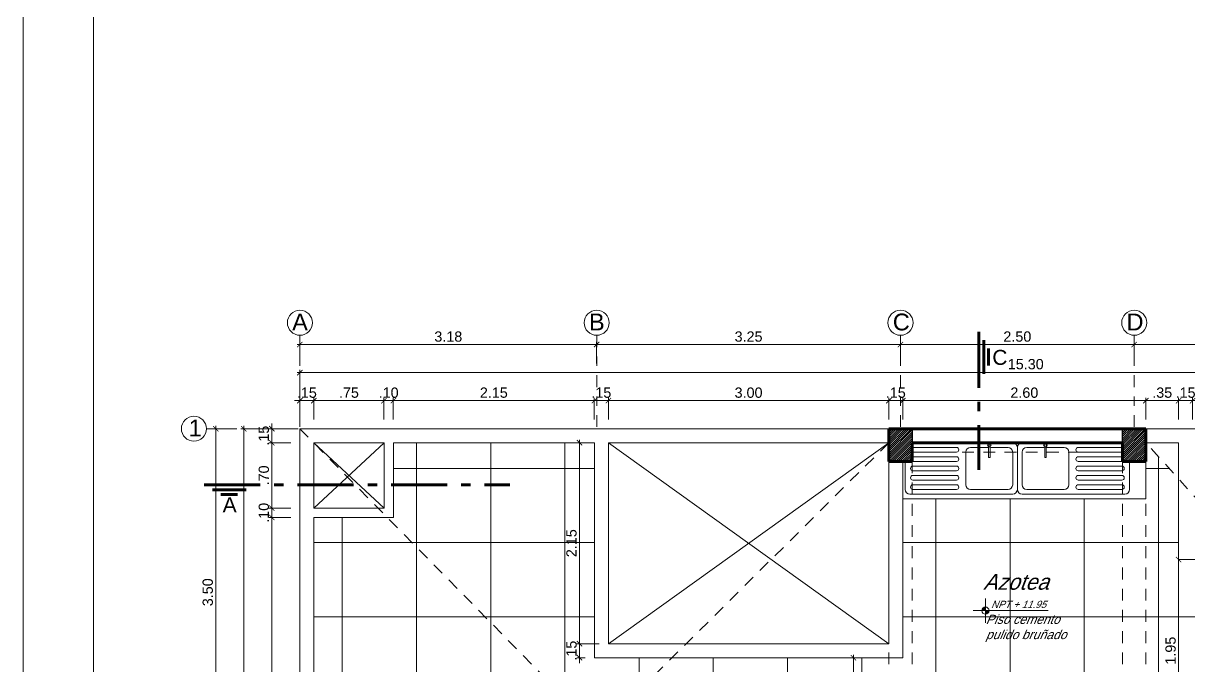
# Model space of a CAD drawing. Header units: millimetres. Extents: x 3779 to 7711, y 1445 to 3132.
# Drawn here: x 3898.59 to 3911.06, y 1469.8 to 1476.67 of the extents above; entities that cross this region are included whole.
import ezdxf

# ---------------------------------------------------------------- set-up
doc = ezdxf.new("R2010")
doc.units = ezdxf.units.MM
doc.header["$PDMODE"] = 3
for name, pattern in [('ACAD_ISO10W100', [18.5, 12, -3, 0.5, -3]), ('DASHDOTX2', [50.8, 25.4, -12.7, 0, -12.7]), ('HIDDEN', [9.525, 6.35, -3.175])]:
    doc.linetypes.add(name, pattern=pattern)
for name, color, linetype, lineweight in [('cotas', 7, 'Continuous', 5), ('EJES', 20, 'DASHDOTX2', 9), ('LINEA-DE-CORTE', 6, 'ACAD_ISO10W100', 60), ('pluma 0.0', 33, 'Continuous', 0), ('pluma 1', 1, 'Continuous', 9), ('pluma 2', 2, 'Continuous', 20), ('pluma 2.5', 30, 'Continuous', 25), ('pluma 8', 98, 'Continuous', 80), ('proyecciones', 32, 'HIDDEN', 9), ('SANITARIOS', 40, 'Continuous', 9), ('TEXTO', 7, 'Continuous', 9), ('TEXTURAS', 35, 'Continuous', 5)]:
    doc.layers.add(name, color=color, linetype=linetype, lineweight=lineweight)
doc.styles.add('nombreambiente', font='stylu.ttf', dxfattribs={"oblique": 20})
doc.styles.get("Standard").update_dxf_attribs({"font": 'arial.ttf'})
doc.styles.add('TIMES', font='arial.ttf', dxfattribs={"height": 0.11})
doc.dimstyles.new('julio', dxfattribs={"dimtxt": 0.11, "dimasz": 0.057, "dimexe": 0.03, "dimexo": 0.097, "dimgap": 0.0295, "dimtad": 1, "dimzin": 4, "dimdsep": 46, "dimtxsty": 'TIMES', "dimblk": 'ARCHTICK', "dimcen": 0, "dimdle": 0.03, "dimclrd": 256, "dimclre": 256, "dimclrt": 256, "dimadec": 0, "dimazin": 0, "dimtfac": 1, "dimtix": 1, "dimtmove": 2, "dimatfit": 2, "dimldrblk": 'ARCHTICK', "dimfxl": 1, "dimtolj": 1, "dimtzin": 0, "dimlwd": 5, "dimlwe": 5, "dimarcsym": 0})
pattern_1 = [(0, (-67.5384, 1.8852), (0, 0.79375), []), (90, (-67.5384, 1.8852), (-0.79375, 5e-17), [])]

# ---------------------------------------------------------------- blocks, each defined once
blk = doc.blocks.new('iiuyu')
at = {"layer": 'pluma 1', "ltscale": 0.3}
h = blk.add_hatch(color=256, dxfattribs=at)
h.paths.add_polyline_path([(1118.636, 393.028, 0.414214), (1118.598, 392.989), (1118.636, 392.989)])
h.paths.add_polyline_path([(1118.675, 392.989), (1118.636, 392.989), (1118.636, 392.951, 0.414214)])
for p, q in [((1118.636, 393.119), (1118.636, 392.859)), ((1118.506, 392.989), (1119.307, 392.989))]:
    blk.add_line(p, q, dxfattribs=at)
blk.add_circle((1118.636, 392.989), 0.0385, dxfattribs=at)
for start, end in [(0, 180), (180, 0)]:
    blk.add_arc((1118.636, 392.989), 0.0385, start, end, dxfattribs=at)
blk = doc.blocks.new('_ArchTick')
at = {"color": 0, "linetype": 'ByBlock', "lineweight": 40, "const_width": 0.15}
blk.add_lwpolyline([(-0.5, -0.5), (0.5, 0.5)], dxfattribs=at)
blk = doc.blocks.new('*D637')
at = {"layer": 'cotas', "lineweight": 5, "transparency": 16777216}
for p, q in [((3901.455, 1472.335), (3900.922, 1472.335)), ((3900.952, 1465.305), (3900.952, 1472.365)), ((3901.455, 1465.335), (3900.922, 1465.335))]:
    blk.add_line(p, q, dxfattribs=at)
at = {"layer": 'Defpoints', "color": 0, "transparency": 16777216}
for p in [(3900.952, 1472.335), (3901.552, 1472.335), (3901.552, 1465.335)]:
    blk.add_point(p, dxfattribs=at)
at = {"layer": 'cotas', "lineweight": 5, "transparency": 16777216, "xscale": 0.057, "yscale": 0.057, "zscale": 0.057}
for p, rotation in [((3900.952, 1472.335), 90), ((3900.952, 1465.335), 270)]:
    blk.add_blockref('_ArchTick', p, dxfattribs=dict(at, rotation=rotation))
at = {"layer": 'cotas', "transparency": 16777216, "insert": (3900.867, 1468.835), "char_height": 0.11, "attachment_point": 5, "rotation": 90, "style": 'TIMES'}
blk.add_mtext('\\A1;7.00', dxfattribs=at)
blk = doc.blocks.new('*D572')
at = {"layer": 'cotas', "lineweight": 5, "transparency": 16777216}
for p, q in [((3901.455, 1472.185), (3901.222, 1472.185)), ((3901.252, 1471.455), (3901.252, 1472.215)), ((3901.455, 1471.485), (3901.222, 1471.485))]:
    blk.add_line(p, q, dxfattribs=at)
at = {"layer": 'Defpoints', "color": 0, "transparency": 16777216}
for p in [(3901.252, 1472.185), (3901.552, 1472.185), (3901.552, 1471.485)]:
    blk.add_point(p, dxfattribs=at)
at = {"layer": 'cotas', "lineweight": 5, "transparency": 16777216, "xscale": 0.057, "yscale": 0.057, "zscale": 0.057}
for p, rotation in [((3901.252, 1472.185), 90), ((3901.252, 1471.485), 270)]:
    blk.add_blockref('_ArchTick', p, dxfattribs=dict(at, rotation=rotation))
at = {"layer": 'cotas', "transparency": 16777216, "insert": (3901.167, 1471.835), "char_height": 0.11, "attachment_point": 5, "rotation": 90, "style": 'TIMES'}
blk.add_mtext('\\A1;.70', dxfattribs=at)
blk = doc.blocks.new('*D573')
at = {"layer": 'cotas', "lineweight": 5, "transparency": 16777216}
for p, q in [((3901.455, 1472.335), (3901.222, 1472.335)), ((3901.252, 1472.335), (3901.252, 1472.392)), ((3901.252, 1472.185), (3901.252, 1472.335)), ((3901.455, 1472.185), (3901.222, 1472.185)), ((3901.252, 1472.185), (3901.252, 1472.128))]:
    blk.add_line(p, q, dxfattribs=at)
at = {"layer": 'Defpoints', "color": 0, "transparency": 16777216}
for p in [(3901.252, 1472.335), (3901.552, 1472.335), (3901.552, 1472.185)]:
    blk.add_point(p, dxfattribs=at)
at = {"layer": 'cotas', "lineweight": 5, "transparency": 16777216, "xscale": 0.057, "yscale": 0.057, "zscale": 0.057}
for p, rotation in [((3901.252, 1472.335), 270), ((3901.252, 1472.185), 90)]:
    blk.add_blockref('_ArchTick', p, dxfattribs=dict(at, rotation=rotation))
at = {"layer": 'cotas', "transparency": 16777216, "insert": (3901.167, 1472.26), "char_height": 0.11, "attachment_point": 5, "rotation": 90, "style": 'TIMES'}
blk.add_mtext('\\A1;.15', dxfattribs=at)
blk = doc.blocks.new('*D574')
at = {"layer": 'cotas', "lineweight": 5, "transparency": 16777216}
for p, q in [((3900.855, 1472.335), (3900.622, 1472.335)), ((3900.652, 1468.805), (3900.652, 1472.365)), ((3900.855, 1468.835), (3900.622, 1468.835))]:
    blk.add_line(p, q, dxfattribs=at)
at = {"layer": 'Defpoints', "color": 0, "transparency": 16777216}
for p in [(3900.652, 1472.335), (3900.952, 1472.335), (3900.952, 1468.835)]:
    blk.add_point(p, dxfattribs=at)
at = {"layer": 'cotas', "lineweight": 5, "transparency": 16777216, "xscale": 0.057, "yscale": 0.057, "zscale": 0.057}
for p, rotation in [((3900.652, 1472.335), 90), ((3900.652, 1468.835), 270)]:
    blk.add_blockref('_ArchTick', p, dxfattribs=dict(at, rotation=rotation))
at = {"layer": 'cotas', "transparency": 16777216, "insert": (3900.567, 1470.585), "char_height": 0.11, "attachment_point": 5, "rotation": 90, "style": 'TIMES'}
blk.add_mtext('\\A1;3.50', dxfattribs=at)
blk = doc.blocks.new('*D638')
at = {"layer": 'cotas', "lineweight": 5, "transparency": 16777216}
for p, q in [((3901.522, 1472.935), (3916.882, 1472.935)), ((3901.552, 1472.432), (3901.552, 1472.965)), ((3916.852, 1472.432), (3916.852, 1472.965))]:
    blk.add_line(p, q, dxfattribs=at)
at = {"layer": 'Defpoints', "color": 0, "transparency": 16777216}
for p in [(3916.852, 1472.935), (3901.552, 1472.335), (3916.852, 1472.335)]:
    blk.add_point(p, dxfattribs=at)
at = {"layer": 'cotas', "lineweight": 5, "transparency": 16777216, "xscale": 0.057, "yscale": 0.057, "zscale": 0.057, "rotation": 180}
blk.add_blockref('_ArchTick', (3901.552, 1472.935), dxfattribs=at)
at = {"layer": 'cotas', "lineweight": 5, "transparency": 16777216, "xscale": 0.057, "yscale": 0.057, "zscale": 0.057}
blk.add_blockref('_ArchTick', (3916.852, 1472.935), dxfattribs=at)
at = {"layer": 'cotas', "transparency": 16777216, "insert": (3909.317, 1473.025), "char_height": 0.11, "attachment_point": 5, "style": 'TIMES'}
blk.add_mtext('\\A1;15.30', dxfattribs=at)
blk = doc.blocks.new('*D575')
at = {"layer": 'cotas', "lineweight": 5, "transparency": 16777216}
for p, q in [((3901.552, 1472.432), (3901.552, 1472.665)), ((3901.702, 1472.432), (3901.702, 1472.665)), ((3901.552, 1472.635), (3901.495, 1472.635)), ((3901.552, 1472.635), (3901.702, 1472.635)), ((3901.702, 1472.635), (3901.759, 1472.635))]:
    blk.add_line(p, q, dxfattribs=at)
at = {"layer": 'Defpoints', "color": 0, "transparency": 16777216}
for p in [(3901.702, 1472.635), (3901.552, 1472.335), (3901.702, 1472.335)]:
    blk.add_point(p, dxfattribs=at)
at = {"layer": 'cotas', "lineweight": 5, "transparency": 16777216, "xscale": 0.057, "yscale": 0.057, "zscale": 0.057}
blk.add_blockref('_ArchTick', (3901.552, 1472.635), dxfattribs=at)
at = {"layer": 'cotas', "lineweight": 5, "transparency": 16777216, "xscale": 0.057, "yscale": 0.057, "zscale": 0.057, "rotation": 180}
blk.add_blockref('_ArchTick', (3901.702, 1472.635), dxfattribs=at)
at = {"layer": 'cotas', "transparency": 16777216, "insert": (3901.627, 1472.72), "char_height": 0.11, "attachment_point": 5, "style": 'TIMES'}
blk.add_mtext('\\A1;.15', dxfattribs=at)
blk = doc.blocks.new('*D576')
at = {"layer": 'cotas', "lineweight": 5, "transparency": 16777216}
for p, q in [((3901.522, 1473.235), (3904.757, 1473.235)), ((3901.552, 1473.032), (3901.552, 1473.265)), ((3904.727, 1473.032), (3904.727, 1473.265))]:
    blk.add_line(p, q, dxfattribs=at)
at = {"layer": 'Defpoints', "color": 0, "transparency": 16777216}
for p in [(3904.727, 1473.235), (3901.552, 1472.935), (3904.727, 1472.935)]:
    blk.add_point(p, dxfattribs=at)
at = {"layer": 'cotas', "lineweight": 5, "transparency": 16777216, "xscale": 0.057, "yscale": 0.057, "zscale": 0.057, "rotation": 180}
blk.add_blockref('_ArchTick', (3901.552, 1473.235), dxfattribs=at)
at = {"layer": 'cotas', "lineweight": 5, "transparency": 16777216, "xscale": 0.057, "yscale": 0.057, "zscale": 0.057}
blk.add_blockref('_ArchTick', (3904.727, 1473.235), dxfattribs=at)
at = {"layer": 'cotas', "transparency": 16777216, "insert": (3903.14, 1473.32), "char_height": 0.11, "attachment_point": 5, "style": 'TIMES'}
blk.add_mtext('\\A1;3.18', dxfattribs=at)
blk = doc.blocks.new('*D577')
at = {"layer": 'cotas', "lineweight": 5, "transparency": 16777216}
for p, q in [((3904.697, 1473.235), (3908.007, 1473.235)), ((3904.727, 1473.032), (3904.727, 1473.265)), ((3907.977, 1473.032), (3907.977, 1473.265))]:
    blk.add_line(p, q, dxfattribs=at)
at = {"layer": 'Defpoints', "color": 0, "transparency": 16777216}
for p in [(3907.977, 1473.235), (3904.727, 1472.935), (3907.977, 1472.935)]:
    blk.add_point(p, dxfattribs=at)
at = {"layer": 'cotas', "lineweight": 5, "transparency": 16777216, "xscale": 0.057, "yscale": 0.057, "zscale": 0.057, "rotation": 180}
blk.add_blockref('_ArchTick', (3904.727, 1473.235), dxfattribs=at)
at = {"layer": 'cotas', "lineweight": 5, "transparency": 16777216, "xscale": 0.057, "yscale": 0.057, "zscale": 0.057}
blk.add_blockref('_ArchTick', (3907.977, 1473.235), dxfattribs=at)
at = {"layer": 'cotas', "transparency": 16777216, "insert": (3906.352, 1473.32), "char_height": 0.11, "attachment_point": 5, "style": 'TIMES'}
blk.add_mtext('\\A1;3.25', dxfattribs=at)
blk = doc.blocks.new('*D578')
at = {"layer": 'cotas', "lineweight": 5, "transparency": 16777216}
for p, q in [((3907.947, 1473.235), (3910.507, 1473.235)), ((3907.977, 1473.032), (3907.977, 1473.265)), ((3910.477, 1473.032), (3910.477, 1473.265))]:
    blk.add_line(p, q, dxfattribs=at)
at = {"layer": 'Defpoints', "color": 0, "transparency": 16777216}
for p in [(3910.477, 1473.235), (3907.977, 1472.935), (3910.477, 1472.935)]:
    blk.add_point(p, dxfattribs=at)
at = {"layer": 'cotas', "lineweight": 5, "transparency": 16777216, "xscale": 0.057, "yscale": 0.057, "zscale": 0.057, "rotation": 180}
blk.add_blockref('_ArchTick', (3907.977, 1473.235), dxfattribs=at)
at = {"layer": 'cotas', "lineweight": 5, "transparency": 16777216, "xscale": 0.057, "yscale": 0.057, "zscale": 0.057}
blk.add_blockref('_ArchTick', (3910.477, 1473.235), dxfattribs=at)
at = {"layer": 'cotas', "transparency": 16777216, "insert": (3909.227, 1473.32), "char_height": 0.11, "attachment_point": 5, "style": 'TIMES'}
blk.add_mtext('\\A1;2.50', dxfattribs=at)
blk = doc.blocks.new('*D579')
at = {"layer": 'cotas', "lineweight": 5, "transparency": 16777216}
for p, q in [((3910.447, 1473.235), (3912.507, 1473.235)), ((3910.477, 1473.032), (3910.477, 1473.265)), ((3912.477, 1473.032), (3912.477, 1473.265))]:
    blk.add_line(p, q, dxfattribs=at)
at = {"layer": 'Defpoints', "color": 0, "transparency": 16777216}
for p in [(3912.477, 1473.235), (3910.477, 1472.935), (3912.477, 1472.935)]:
    blk.add_point(p, dxfattribs=at)
at = {"layer": 'cotas', "lineweight": 5, "transparency": 16777216, "xscale": 0.057, "yscale": 0.057, "zscale": 0.057, "rotation": 180}
blk.add_blockref('_ArchTick', (3910.477, 1473.235), dxfattribs=at)
at = {"layer": 'cotas', "lineweight": 5, "transparency": 16777216, "xscale": 0.057, "yscale": 0.057, "zscale": 0.057}
blk.add_blockref('_ArchTick', (3912.477, 1473.235), dxfattribs=at)
at = {"layer": 'cotas', "transparency": 16777216, "insert": (3911.358, 1473.325), "char_height": 0.11, "attachment_point": 5, "style": 'TIMES'}
blk.add_mtext('\\A1;2.00', dxfattribs=at)
blk = doc.blocks.new('*D582')
at = {"layer": 'cotas', "lineweight": 5, "transparency": 16777216}
for p, q in [((3901.702, 1472.432), (3901.702, 1472.665)), ((3902.452, 1472.432), (3902.452, 1472.665)), ((3901.672, 1472.635), (3902.482, 1472.635))]:
    blk.add_line(p, q, dxfattribs=at)
at = {"layer": 'Defpoints', "color": 0, "transparency": 16777216}
for p in [(3902.452, 1472.635), (3901.702, 1472.335), (3902.452, 1472.335)]:
    blk.add_point(p, dxfattribs=at)
at = {"layer": 'cotas', "lineweight": 5, "transparency": 16777216, "xscale": 0.057, "yscale": 0.057, "zscale": 0.057, "rotation": 180}
blk.add_blockref('_ArchTick', (3901.702, 1472.635), dxfattribs=at)
at = {"layer": 'cotas', "lineweight": 5, "transparency": 16777216, "xscale": 0.057, "yscale": 0.057, "zscale": 0.057}
blk.add_blockref('_ArchTick', (3902.452, 1472.635), dxfattribs=at)
at = {"layer": 'cotas', "transparency": 16777216, "insert": (3902.077, 1472.72), "char_height": 0.11, "attachment_point": 5, "style": 'TIMES'}
blk.add_mtext('\\A1;.75', dxfattribs=at)
blk = doc.blocks.new('*D583')
at = {"layer": 'cotas', "lineweight": 5, "transparency": 16777216}
for p, q in [((3902.452, 1472.432), (3902.452, 1472.665)), ((3902.552, 1472.432), (3902.552, 1472.665)), ((3902.452, 1472.635), (3902.395, 1472.635)), ((3902.452, 1472.635), (3902.552, 1472.635)), ((3902.552, 1472.635), (3902.609, 1472.635))]:
    blk.add_line(p, q, dxfattribs=at)
at = {"layer": 'Defpoints', "color": 0, "transparency": 16777216}
for p in [(3902.552, 1472.635), (3902.452, 1472.335), (3902.552, 1472.335)]:
    blk.add_point(p, dxfattribs=at)
at = {"layer": 'cotas', "lineweight": 5, "transparency": 16777216, "xscale": 0.057, "yscale": 0.057, "zscale": 0.057}
blk.add_blockref('_ArchTick', (3902.452, 1472.635), dxfattribs=at)
at = {"layer": 'cotas', "lineweight": 5, "transparency": 16777216, "xscale": 0.057, "yscale": 0.057, "zscale": 0.057, "rotation": 180}
blk.add_blockref('_ArchTick', (3902.552, 1472.635), dxfattribs=at)
at = {"layer": 'cotas', "transparency": 16777216, "insert": (3902.502, 1472.72), "char_height": 0.11, "attachment_point": 5, "style": 'TIMES'}
blk.add_mtext('\\A1;.10', dxfattribs=at)
blk = doc.blocks.new('*D584')
at = {"layer": 'cotas', "lineweight": 5, "transparency": 16777216}
for p, q in [((3902.552, 1472.432), (3902.552, 1472.665)), ((3904.702, 1472.432), (3904.702, 1472.665)), ((3902.522, 1472.635), (3904.732, 1472.635))]:
    blk.add_line(p, q, dxfattribs=at)
at = {"layer": 'Defpoints', "color": 0, "transparency": 16777216}
for p in [(3904.702, 1472.635), (3902.552, 1472.335), (3904.702, 1472.335)]:
    blk.add_point(p, dxfattribs=at)
at = {"layer": 'cotas', "lineweight": 5, "transparency": 16777216, "xscale": 0.057, "yscale": 0.057, "zscale": 0.057, "rotation": 180}
blk.add_blockref('_ArchTick', (3902.552, 1472.635), dxfattribs=at)
at = {"layer": 'cotas', "lineweight": 5, "transparency": 16777216, "xscale": 0.057, "yscale": 0.057, "zscale": 0.057}
blk.add_blockref('_ArchTick', (3904.702, 1472.635), dxfattribs=at)
at = {"layer": 'cotas', "transparency": 16777216, "insert": (3903.627, 1472.72), "char_height": 0.11, "attachment_point": 5, "style": 'TIMES'}
blk.add_mtext('\\A1;2.15', dxfattribs=at)
blk = doc.blocks.new('*D585')
at = {"layer": 'cotas', "lineweight": 5, "transparency": 16777216}
for p, q in [((3907.852, 1472.432), (3907.852, 1472.665)), ((3908.002, 1472.432), (3908.002, 1472.665)), ((3907.852, 1472.635), (3907.795, 1472.635)), ((3907.852, 1472.635), (3908.002, 1472.635)), ((3908.002, 1472.635), (3908.059, 1472.635))]:
    blk.add_line(p, q, dxfattribs=at)
at = {"layer": 'Defpoints', "color": 0, "transparency": 16777216}
for p in [(3908.002, 1472.635), (3907.852, 1472.335), (3908.002, 1472.335)]:
    blk.add_point(p, dxfattribs=at)
at = {"layer": 'cotas', "lineweight": 5, "transparency": 16777216, "xscale": 0.057, "yscale": 0.057, "zscale": 0.057}
blk.add_blockref('_ArchTick', (3907.852, 1472.635), dxfattribs=at)
at = {"layer": 'cotas', "lineweight": 5, "transparency": 16777216, "xscale": 0.057, "yscale": 0.057, "zscale": 0.057, "rotation": 180}
blk.add_blockref('_ArchTick', (3908.002, 1472.635), dxfattribs=at)
at = {"layer": 'cotas', "transparency": 16777216, "insert": (3907.927, 1472.72), "char_height": 0.11, "attachment_point": 5, "style": 'TIMES'}
blk.add_mtext('\\A1;.15', dxfattribs=at)
blk = doc.blocks.new('*D586')
at = {"layer": 'cotas', "lineweight": 5, "transparency": 16777216}
for p, q in [((3908.002, 1472.432), (3908.002, 1472.665)), ((3910.602, 1472.432), (3910.602, 1472.665)), ((3907.972, 1472.635), (3910.632, 1472.635))]:
    blk.add_line(p, q, dxfattribs=at)
at = {"layer": 'Defpoints', "color": 0, "transparency": 16777216}
for p in [(3910.602, 1472.635), (3908.002, 1472.335), (3910.602, 1472.335)]:
    blk.add_point(p, dxfattribs=at)
at = {"layer": 'cotas', "lineweight": 5, "transparency": 16777216, "xscale": 0.057, "yscale": 0.057, "zscale": 0.057, "rotation": 180}
blk.add_blockref('_ArchTick', (3908.002, 1472.635), dxfattribs=at)
at = {"layer": 'cotas', "lineweight": 5, "transparency": 16777216, "xscale": 0.057, "yscale": 0.057, "zscale": 0.057}
blk.add_blockref('_ArchTick', (3910.602, 1472.635), dxfattribs=at)
at = {"layer": 'cotas', "transparency": 16777216, "insert": (3909.302, 1472.72), "char_height": 0.11, "attachment_point": 5, "style": 'TIMES'}
blk.add_mtext('\\A1;2.60', dxfattribs=at)
blk = doc.blocks.new('*D604')
at = {"layer": 'cotas', "lineweight": 5, "transparency": 16777216}
for p, q in [((3901.252, 1466.055), (3901.252, 1471.415)), ((3901.455, 1471.385), (3901.222, 1471.385)), ((3901.455, 1466.085), (3901.222, 1466.085))]:
    blk.add_line(p, q, dxfattribs=at)
at = {"layer": 'Defpoints', "color": 0, "transparency": 16777216}
for p in [(3901.252, 1471.385), (3901.552, 1471.385), (3901.552, 1466.085)]:
    blk.add_point(p, dxfattribs=at)
at = {"layer": 'cotas', "lineweight": 5, "transparency": 16777216, "xscale": 0.057, "yscale": 0.057, "zscale": 0.057}
for p, rotation in [((3901.252, 1471.385), 90), ((3901.252, 1466.085), 270)]:
    blk.add_blockref('_ArchTick', p, dxfattribs=dict(at, rotation=rotation))
at = {"layer": 'cotas', "transparency": 16777216, "insert": (3901.167, 1468.735), "char_height": 0.11, "attachment_point": 5, "rotation": 90, "style": 'TIMES'}
blk.add_mtext('\\A1;5.30', dxfattribs=at)
blk = doc.blocks.new('*D611')
at = {"layer": 'cotas', "lineweight": 5, "transparency": 16777216}
for p, q in [((3904.852, 1472.432), (3904.852, 1472.665)), ((3907.852, 1472.432), (3907.852, 1472.665)), ((3904.822, 1472.635), (3907.882, 1472.635))]:
    blk.add_line(p, q, dxfattribs=at)
at = {"layer": 'Defpoints', "color": 0, "transparency": 16777216}
for p in [(3907.852, 1472.635), (3904.852, 1472.335), (3907.852, 1472.335)]:
    blk.add_point(p, dxfattribs=at)
at = {"layer": 'cotas', "lineweight": 5, "transparency": 16777216, "xscale": 0.057, "yscale": 0.057, "zscale": 0.057, "rotation": 180}
blk.add_blockref('_ArchTick', (3904.852, 1472.635), dxfattribs=at)
at = {"layer": 'cotas', "lineweight": 5, "transparency": 16777216, "xscale": 0.057, "yscale": 0.057, "zscale": 0.057}
blk.add_blockref('_ArchTick', (3907.852, 1472.635), dxfattribs=at)
at = {"layer": 'cotas', "transparency": 16777216, "insert": (3906.352, 1472.72), "char_height": 0.11, "attachment_point": 5, "style": 'TIMES'}
blk.add_mtext('\\A1;3.00', dxfattribs=at)
blk = doc.blocks.new('*D613')
at = {"layer": 'cotas', "lineweight": 5, "transparency": 16777216}
for p, q in [((3901.252, 1471.485), (3901.252, 1471.542)), ((3901.455, 1471.485), (3901.222, 1471.485)), ((3901.252, 1471.385), (3901.252, 1471.485)), ((3901.455, 1471.385), (3901.222, 1471.385)), ((3901.252, 1471.385), (3901.252, 1471.328))]:
    blk.add_line(p, q, dxfattribs=at)
at = {"layer": 'Defpoints', "color": 0, "transparency": 16777216}
for p in [(3901.252, 1471.485), (3901.552, 1471.485), (3901.552, 1471.385)]:
    blk.add_point(p, dxfattribs=at)
at = {"layer": 'cotas', "lineweight": 5, "transparency": 16777216, "xscale": 0.057, "yscale": 0.057, "zscale": 0.057}
for p, rotation in [((3901.252, 1471.485), 270), ((3901.252, 1471.385), 90)]:
    blk.add_blockref('_ArchTick', p, dxfattribs=dict(at, rotation=rotation))
at = {"layer": 'cotas', "transparency": 16777216, "insert": (3901.167, 1471.435), "char_height": 0.11, "attachment_point": 5, "rotation": 90, "style": 'TIMES'}
blk.add_mtext('\\A1;.10', dxfattribs=at)
blk = doc.blocks.new('*D622')
at = {"layer": 'cotas', "lineweight": 5, "transparency": 16777216}
for p, q in [((3910.602, 1472.432), (3910.602, 1472.665)), ((3910.952, 1472.432), (3910.952, 1472.665)), ((3910.572, 1472.635), (3910.982, 1472.635))]:
    blk.add_line(p, q, dxfattribs=at)
at = {"layer": 'Defpoints', "color": 0, "transparency": 16777216}
for p in [(3910.952, 1472.635), (3910.602, 1472.335), (3910.952, 1472.335)]:
    blk.add_point(p, dxfattribs=at)
at = {"layer": 'cotas', "lineweight": 5, "transparency": 16777216, "xscale": 0.057, "yscale": 0.057, "zscale": 0.057, "rotation": 180}
blk.add_blockref('_ArchTick', (3910.602, 1472.635), dxfattribs=at)
at = {"layer": 'cotas', "lineweight": 5, "transparency": 16777216, "xscale": 0.057, "yscale": 0.057, "zscale": 0.057}
blk.add_blockref('_ArchTick', (3910.952, 1472.635), dxfattribs=at)
at = {"layer": 'cotas', "transparency": 16777216, "insert": (3910.777, 1472.72), "char_height": 0.11, "attachment_point": 5, "style": 'TIMES'}
blk.add_mtext('\\A1;.35', dxfattribs=at)
blk = doc.blocks.new('*D623')
at = {"layer": 'cotas', "lineweight": 5, "transparency": 16777216}
for p, q in [((3910.952, 1472.432), (3910.952, 1472.665)), ((3911.102, 1472.432), (3911.102, 1472.665)), ((3910.952, 1472.635), (3910.895, 1472.635)), ((3910.952, 1472.635), (3911.102, 1472.635)), ((3911.102, 1472.635), (3911.159, 1472.635))]:
    blk.add_line(p, q, dxfattribs=at)
at = {"layer": 'Defpoints', "color": 0, "transparency": 16777216}
for p in [(3911.102, 1472.635), (3910.952, 1472.335), (3911.102, 1472.335)]:
    blk.add_point(p, dxfattribs=at)
at = {"layer": 'cotas', "lineweight": 5, "transparency": 16777216, "xscale": 0.057, "yscale": 0.057, "zscale": 0.057}
blk.add_blockref('_ArchTick', (3910.952, 1472.635), dxfattribs=at)
at = {"layer": 'cotas', "lineweight": 5, "transparency": 16777216, "xscale": 0.057, "yscale": 0.057, "zscale": 0.057, "rotation": 180}
blk.add_blockref('_ArchTick', (3911.102, 1472.635), dxfattribs=at)
at = {"layer": 'cotas', "transparency": 16777216, "insert": (3911.027, 1472.72), "char_height": 0.11, "attachment_point": 5, "style": 'TIMES'}
blk.add_mtext('\\A1;.15', dxfattribs=at)
blk = doc.blocks.new('*D625')
at = {"layer": 'cotas', "lineweight": 5, "transparency": 16777216}
for p, q in [((3904.702, 1472.432), (3904.702, 1472.665)), ((3904.852, 1472.432), (3904.852, 1472.665)), ((3904.702, 1472.635), (3904.645, 1472.635)), ((3904.702, 1472.635), (3904.852, 1472.635)), ((3904.852, 1472.635), (3904.909, 1472.635))]:
    blk.add_line(p, q, dxfattribs=at)
at = {"layer": 'Defpoints', "color": 0, "transparency": 16777216}
for p in [(3904.852, 1472.635), (3904.702, 1472.335), (3904.852, 1472.335)]:
    blk.add_point(p, dxfattribs=at)
at = {"layer": 'cotas', "lineweight": 5, "transparency": 16777216, "xscale": 0.057, "yscale": 0.057, "zscale": 0.057}
blk.add_blockref('_ArchTick', (3904.702, 1472.635), dxfattribs=at)
at = {"layer": 'cotas', "lineweight": 5, "transparency": 16777216, "xscale": 0.057, "yscale": 0.057, "zscale": 0.057, "rotation": 180}
blk.add_blockref('_ArchTick', (3904.852, 1472.635), dxfattribs=at)
at = {"layer": 'cotas', "transparency": 16777216, "insert": (3904.777, 1472.72), "char_height": 0.11, "attachment_point": 5, "style": 'TIMES'}
blk.add_mtext('\\A1;.15', dxfattribs=at)
blk = doc.blocks.new('*D626')
at = {"layer": 'cotas', "lineweight": 5, "transparency": 16777216}
for p, q in [((3904.605, 1472.185), (3904.514, 1472.185)), ((3904.544, 1472.215), (3904.544, 1470.005)), ((3904.755, 1470.035), (3904.514, 1470.035))]:
    blk.add_line(p, q, dxfattribs=at)
at = {"layer": 'Defpoints', "color": 0, "transparency": 16777216}
for p in [(3904.702, 1472.185), (3904.544, 1470.035), (3904.852, 1470.035)]:
    blk.add_point(p, dxfattribs=at)
at = {"layer": 'cotas', "lineweight": 5, "transparency": 16777216, "xscale": 0.057, "yscale": 0.057, "zscale": 0.057}
for p, rotation in [((3904.544, 1472.185), 90), ((3904.544, 1470.035), 270)]:
    blk.add_blockref('_ArchTick', p, dxfattribs=dict(at, rotation=rotation))
at = {"layer": 'cotas', "transparency": 16777216, "insert": (3904.458, 1471.11), "char_height": 0.11, "attachment_point": 5, "rotation": 90, "style": 'TIMES'}
blk.add_mtext('\\A1;2.15', dxfattribs=at)
blk = doc.blocks.new('*D627')
at = {"layer": 'cotas', "lineweight": 5, "transparency": 16777216}
for p, q in [((3904.755, 1470.035), (3904.514, 1470.035)), ((3904.544, 1470.035), (3904.544, 1470.092)), ((3904.544, 1470.035), (3904.544, 1469.885)), ((3904.605, 1469.885), (3904.514, 1469.885)), ((3904.544, 1469.885), (3904.544, 1469.828))]:
    blk.add_line(p, q, dxfattribs=at)
at = {"layer": 'Defpoints', "color": 0, "transparency": 16777216}
for p in [(3904.852, 1470.035), (3904.544, 1469.885), (3904.702, 1469.885)]:
    blk.add_point(p, dxfattribs=at)
at = {"layer": 'cotas', "lineweight": 5, "transparency": 16777216, "xscale": 0.057, "yscale": 0.057, "zscale": 0.057}
for p, rotation in [((3904.544, 1470.035), 270), ((3904.544, 1469.885), 90)]:
    blk.add_blockref('_ArchTick', p, dxfattribs=dict(at, rotation=rotation))
at = {"layer": 'cotas', "transparency": 16777216, "insert": (3904.458, 1469.96), "char_height": 0.11, "attachment_point": 5, "rotation": 90, "style": 'TIMES'}
blk.add_mtext('\\A1;.15', dxfattribs=at)
blk = doc.blocks.new('*D633')
at = {"layer": 'cotas', "lineweight": 5, "transparency": 16777216}
for p, q in [((3907.474, 1468.955), (3907.474, 1469.915)), ((3907.755, 1469.885), (3907.444, 1469.885)), ((3907.755, 1468.985), (3907.444, 1468.985))]:
    blk.add_line(p, q, dxfattribs=at)
at = {"layer": 'Defpoints', "color": 0, "transparency": 16777216}
for p in [(3907.474, 1469.885), (3907.852, 1469.885), (3907.852, 1468.985)]:
    blk.add_point(p, dxfattribs=at)
at = {"layer": 'cotas', "lineweight": 5, "transparency": 16777216, "xscale": 0.057, "yscale": 0.057, "zscale": 0.057}
for p, rotation in [((3907.474, 1469.885), 90), ((3907.474, 1468.985), 270)]:
    blk.add_blockref('_ArchTick', p, dxfattribs=dict(at, rotation=rotation))
at = {"layer": 'cotas', "transparency": 16777216, "insert": (3907.388, 1469.435), "char_height": 0.11, "attachment_point": 5, "rotation": 90, "style": 'TIMES'}
blk.add_mtext('\\A1;.90', dxfattribs=at)
blk = doc.blocks.new('*D634')
at = {"layer": 'cotas', "lineweight": 5, "transparency": 16777216}
for p, q in [((3910.952, 1468.955), (3910.952, 1470.965)), ((3911.049, 1470.935), (3910.982, 1470.935)), ((3910.699, 1468.985), (3910.982, 1468.985))]:
    blk.add_line(p, q, dxfattribs=at)
at = {"layer": 'Defpoints', "color": 0, "transparency": 16777216}
for p in [(3910.952, 1470.935), (3910.952, 1470.935), (3910.602, 1468.985)]:
    blk.add_point(p, dxfattribs=at)
at = {"layer": 'cotas', "lineweight": 5, "transparency": 16777216, "xscale": 0.057, "yscale": 0.057, "zscale": 0.057}
for p, rotation in [((3910.952, 1470.935), 90), ((3910.952, 1468.985), 270)]:
    blk.add_blockref('_ArchTick', p, dxfattribs=dict(at, rotation=rotation))
at = {"layer": 'cotas', "transparency": 16777216, "insert": (3910.867, 1469.96), "char_height": 0.11, "attachment_point": 5, "rotation": 90, "style": 'TIMES'}
blk.add_mtext('\\A1;1.95', dxfattribs=at)

msp = doc.modelspace()

# ---------------------------------------------------------------- hatches: boundary and pattern name
at = {"layer": 'TEXTURAS'}
h = msp.add_hatch(dxfattribs=at)
h.set_pattern_fill('LINE', color=256, scale=0.005, angle=45)
h.set_pattern_definition([(45, (53.988948, -73.21544), (-0.01122532015, 0.01122532015), [])])
h.paths.add_polyline_path([(3908.1024, 1472.1846), (3908.1024, 1472.3346), (3907.8524, 1472.3346), (3907.8524, 1471.9846), (3908.1024, 1471.9846)])
h = msp.add_hatch(dxfattribs=at)
h.set_pattern_fill('LINE', color=256, scale=0.005, angle=45)
h.set_pattern_definition([(45, (56.488948, -73.21544), (-0.01122532015, 0.01122532015), [])])
h.paths.add_polyline_path([(3910.6024, 1472.1846), (3910.6024, 1472.3346), (3910.3524, 1472.3346), (3910.3524, 1471.9846), (3910.6024, 1471.9846)])
h = msp.add_hatch(dxfattribs=at)
h.set_pattern_fill('NET', color=256, scale=0.25)
h.set_pattern_definition(pattern_1)
h.paths.add_polyline_path([(3901.7024, 1466.0846), (3901.7036, 1466.0846), (3904.7398, 1469.0966), (3902.4876, 1471.3846), (3901.7024, 1471.3846)])
h.paths.add_polyline_path([(3904.7024, 1472.1846), (3902.5524, 1472.1846), (3902.5524, 1471.3846), (3902.4876, 1471.3846), (3904.7398, 1469.0966), (3905.534, 1469.8846), (3904.7024, 1469.8846)])
h.paths.add_polyline_path([(3905.534, 1469.8846), (3904.7398, 1469.0966), (3907.7047, 1466.0846), (3907.8524, 1466.0846), (3907.8524, 1466.2846), (3907.8524, 1469.8846)])
h.paths.add_polyline_path([(3904.7398, 1469.0966), (3901.7036, 1466.0846), (3907.7047, 1466.0846)])
h.paths.add_polyline_path([(3907.8524, 1468.9846), (3908.1024, 1468.9846), (3908.1024, 1471.5846), (3908.0024, 1471.5846), (3908.0024, 1469.8846), (3907.8524, 1469.8846)])
h.paths.add_polyline_path([(3911.7354, 1470.9346), (3910.9524, 1470.9346), (3910.9524, 1471.7984), (3910.6024, 1472.1846), (3910.6024, 1471.9846), (3910.6024, 1471.5846), (3910.6024, 1468.9846), (3910.6024, 1468.6846), (3910.5024, 1468.6846), (3910.5024, 1466.4596), (3910.6375, 1466.4596), (3913.2059, 1469.3121)])
h.paths.add_polyline_path([(3913.2059, 1469.3121), (3910.6375, 1466.4596), (3911.3024, 1466.4596), (3911.5024, 1466.6596, -1), (3911.7702, 1466.6596, -1), (3911.5024, 1466.6596), (3911.3024, 1466.4596), (3915.7774, 1466.4596), (3915.7774, 1466.475)])
h.paths.add_polyline_path([(3915.7774, 1466.475), (3915.7774, 1471.734), (3915.3867, 1471.734), (3913.2059, 1469.3121)])
h.paths.add_polyline_path([(3912.5024, 1470.9346), (3911.7354, 1470.9346), (3913.2059, 1469.3121), (3915.7774, 1472.168), (3915.7774, 1472.1846), (3912.5024, 1472.1846)])
h.paths.add_polyline_path([(3915.7774, 1472.168), (3915.3867, 1471.734), (3915.7774, 1471.734)], flags=17)
h.paths.add_polyline_path([(3910.9639, 1467.3711), (3910.9639, 1467.7252), (3910.7372, 1467.7252), (3910.7372, 1467.3711)], flags=24)
h = msp.add_hatch(dxfattribs=at)
h.set_pattern_fill('NET', color=256, scale=0.25)
h.set_pattern_definition(pattern_1)
h.paths.add_polyline_path([(3910.3524, 1471.5846), (3908.1024, 1471.5846), (3908.1024, 1468.9846), (3909.4524, 1468.9846), (3909.4937, 1468.9846), (3909.5906, 1469.6696), (3909.5856, 1469.6833), (3909.5788, 1469.6842), (3909.5544, 1469.6829), (3909.5592, 1469.7168), (3909.5823, 1469.7087), (3909.5891, 1469.7077), (3909.5977, 1469.7195), (3909.605, 1469.7711), (3909.6349, 1469.7668, -0.3469511), (3910.3211, 1468.9846), (3910.3524, 1468.9846)])
h.paths.add_polyline_path([(3908.8475, 1470.3887, -1), (3908.9245, 1470.3887, -1)], flags=16)
h.paths.add_polyline_path([(3910.6024, 1471.5846), (3910.3524, 1471.5846), (3910.3524, 1468.9846), (3910.6024, 1468.9846)])
h.paths.add_polyline_path([(3909.6349, 1469.7668), (3909.6276, 1469.7153), (3909.6326, 1469.7016), (3909.6394, 1469.7006), (3909.6638, 1469.702), (3909.659, 1469.6681), (3909.6359, 1469.6762), (3909.6291, 1469.6771), (3909.6205, 1469.6654), (3909.5242, 1468.9846), (3909.5567, 1468.9846, -0.5779318), (3909.7647, 1468.9846), (3910.3211, 1468.9846, 0.3469511)])
h.paths.add_polyline_path([(3909.5567, 1468.9846), (3909.7647, 1468.9846, 0.5779318)], flags=17)

# ---------------------------------------------------------------- linework, layer by layer
at = {"layer": 'cotas'}
for points in [[(3898.5938, 1460.9283), (3940.5938, 1460.9283), (3940.5938, 1490.6283), (3898.5938, 1490.6283)], [(3899.3438, 1461.6783), (3939.8438, 1461.6783), (3939.8438, 1489.8783), (3899.3438, 1489.8783)]]:
    msp.add_lwpolyline(points, close=True, dxfattribs=at)
at = {"layer": 'EJES', "ltscale": 0.005}
for p, q in [((3901.5524, 1473.3346), (3901.5524, 1472.3346)), ((3904.7274, 1473.3346), (3904.7274, 1472.3346)), ((3907.9774, 1473.3346), (3907.9774, 1472.3346)), ((3910.4774, 1473.3346), (3910.4774, 1472.3346)), ((3900.5524, 1472.3346), (3901.5524, 1472.3346))]:
    msp.add_line(p, q, dxfattribs=at)
at = {"layer": 'LINEA-DE-CORTE', "ltscale": 0.05}
for p, q in [((3908.8158, 1473.371), (3908.8158, 1471.8949)), ((3908.8676, 1473.2813), (3908.8676, 1472.9224)), ((3908.9194, 1473.1916), (3908.9194, 1473.0121)), ((3900.5277, 1471.734), (3903.7994, 1471.734)), ((3900.6174, 1471.6822), (3900.9763, 1471.6822)), ((3900.7072, 1471.6304), (3900.8866, 1471.6304))]:
    msp.add_line(p, q, dxfattribs=at)
at = {"layer": 'pluma 0.0'}
for p, q in [((3902.4524, 1471.4846), (3901.7024, 1472.1846)), ((3901.7024, 1471.4846), (3902.4524, 1472.1846)), ((3904.8524, 1472.1846), (3907.8524, 1470.0346)), ((3904.8524, 1470.0346), (3907.8524, 1472.1846))]:
    msp.add_line(p, q, dxfattribs=at)
at = {"layer": 'pluma 1'}
for centre in [(3901.5524, 1473.4685), (3904.7274, 1473.4685), (3907.9774, 1473.4685), (3910.4774, 1473.4685), (3900.4185, 1472.3346)]:
    msp.add_circle(centre, 0.1339, dxfattribs=at)
at = {"layer": 'pluma 2'}
for p, q in [((3907.8524, 1472.3346), (3901.5524, 1472.3346)), ((3901.5524, 1472.3346), (3901.5524, 1465.9346)), ((3915.9274, 1472.3346), (3910.6024, 1472.3346)), ((3902.4524, 1472.1846), (3901.7024, 1472.1846)), ((3901.7024, 1472.1846), (3901.7024, 1471.4846)), ((3902.4524, 1471.4846), (3902.4524, 1472.1846)), ((3904.7024, 1472.1846), (3902.5524, 1472.1846)), ((3902.5524, 1471.3846), (3902.5524, 1472.1846)), ((3904.7024, 1469.8846), (3904.7024, 1472.1846)), ((3907.8524, 1472.1846), (3904.8524, 1472.1846)), ((3904.8524, 1470.0346), (3904.8524, 1472.1846)), ((3910.9524, 1472.1846), (3910.6024, 1472.1846)), ((3910.9524, 1470.9346), (3910.9524, 1472.1846)), ((3907.8524, 1471.9846), (3907.8524, 1470.0346)), ((3908.0024, 1469.8846), (3908.0024, 1471.9846)), ((3910.6024, 1471.9846), (3910.6024, 1471.5846)), ((3910.6024, 1471.5846), (3908.0024, 1471.5846)), ((3902.4524, 1471.4846), (3901.7024, 1471.4846)), ((3902.5524, 1471.3846), (3901.7024, 1471.3846)), ((3901.7024, 1471.3846), (3901.7024, 1466.0846)), ((3902.5524, 1471.3846), (3901.7024, 1471.3846)), ((3910.9524, 1470.9346), (3912.5024, 1470.9346)), ((3904.8524, 1470.0346), (3907.8524, 1470.0346)), ((3904.7024, 1469.8846), (3908.0024, 1469.8846))]:
    msp.add_line(p, q, dxfattribs=at)
at = {"layer": 'pluma 2.5'}
for points in [[(3908.1024, 1471.9846), (3907.8524, 1471.9846), (3907.8524, 1472.3346), (3908.1024, 1472.3346)], [(3910.6024, 1471.9846), (3910.3524, 1471.9846), (3910.3524, 1472.3346), (3910.6024, 1472.3346)]]:
    msp.add_lwpolyline(points, close=True, dxfattribs=at)
at = {"layer": 'pluma 8'}
for p, q in [((3910.6024, 1472.3346), (3907.8524, 1472.3346)), ((3910.6024, 1472.3346), (3907.8524, 1472.3346)), ((3907.8524, 1472.3346), (3907.8524, 1471.9846)), ((3910.6024, 1471.9846), (3910.6024, 1472.3346)), ((3910.3524, 1472.1846), (3908.1024, 1472.1846)), ((3908.1024, 1471.9846), (3908.1024, 1472.1846)), ((3910.3524, 1472.1846), (3910.3524, 1471.9846)), ((3907.8524, 1471.9846), (3908.1024, 1471.9846)), ((3910.3524, 1471.9846), (3910.6024, 1471.9846))]:
    msp.add_line(p, q, dxfattribs=at)
at = {"layer": 'proyecciones', "linetype": 'HIDDEN', "ltscale": 0.02}
for p, q in [((3907.8524, 1465.9346), (3901.5524, 1472.3346)), ((3907.8524, 1472.1846), (3901.5524, 1465.9346)), ((3915.9274, 1466.3096), (3910.6024, 1472.1846)), ((3910.3524, 1472.0855), (3908.1024, 1472.0846)), ((3907.8524, 1471.9846), (3907.8524, 1468.9846)), ((3907.8524, 1471.9846), (3907.8524, 1466.2846)), ((3908.1024, 1471.9846), (3908.1024, 1466.2846)), ((3910.3524, 1471.9846), (3910.3524, 1466.2846)), ((3910.6024, 1471.9846), (3910.6024, 1468.9846))]:
    msp.add_line(p, q, dxfattribs=at)
at = {"layer": 'SANITARIOS'}
for p, q in [((3909.1774, 1472.1846), (3908.1024, 1472.1846)), ((3909.2774, 1472.1846), (3910.3524, 1472.1846)), ((3908.5758, 1472.1346), (3908.1092, 1472.1346)), ((3908.5758, 1472.0846), (3908.1092, 1472.0846)), ((3908.5758, 1472.0346), (3908.1092, 1472.0346)), ((3908.6774, 1471.7346), (3908.6774, 1472.0846)), ((3908.9155, 1472.1346), (3908.7274, 1472.1346)), ((3908.9198, 1472.1345), (3908.9198, 1472.0257)), ((3908.935, 1472.1345), (3908.935, 1472.0257)), ((3909.1274, 1472.1346), (3908.9393, 1472.1346)), ((3909.1774, 1471.7346), (3909.1774, 1472.0846)), ((3909.2274, 1471.6846), (3909.2274, 1472.1346)), ((3909.2274, 1471.6846), (3909.2274, 1472.1346)), ((3909.2774, 1471.7346), (3909.2774, 1472.0846)), ((3909.3274, 1472.1346), (3909.5155, 1472.1346)), ((3909.5198, 1472.1345), (3909.5198, 1472.0257)), ((3909.535, 1472.1345), (3909.535, 1472.0257)), ((3909.5393, 1472.1346), (3909.7274, 1472.1346)), ((3909.7774, 1471.7346), (3909.7774, 1472.0846)), ((3909.879, 1472.1346), (3910.3457, 1472.1346)), ((3909.879, 1472.0846), (3910.3457, 1472.0846)), ((3909.879, 1472.0346), (3910.3457, 1472.0346)), ((3908.0274, 1471.6846), (3908.0274, 1471.9846)), ((3908.5758, 1471.9846), (3908.1092, 1471.9846)), ((3908.5758, 1471.9346), (3908.1092, 1471.9346)), ((3908.935, 1472.0257), (3908.9204, 1472.0257)), ((3909.5198, 1472.0257), (3909.5344, 1472.0257)), ((3909.879, 1471.9846), (3910.3457, 1471.9846)), ((3909.879, 1471.9346), (3910.3457, 1471.9346)), ((3910.4274, 1471.6846), (3910.4274, 1471.9846)), ((3908.5758, 1471.8846), (3908.1092, 1471.8846)), ((3908.5758, 1471.8346), (3908.1092, 1471.8346)), ((3908.5758, 1471.7846), (3908.1092, 1471.7846)), ((3909.879, 1471.8846), (3910.3457, 1471.8846)), ((3909.879, 1471.8346), (3910.3457, 1471.8346)), ((3909.879, 1471.7846), (3910.3457, 1471.7846)), ((3908.5758, 1471.7346), (3908.1092, 1471.7346)), ((3908.5758, 1471.6846), (3908.1092, 1471.6846)), ((3909.1274, 1471.6846), (3908.7274, 1471.6846)), ((3909.3274, 1471.6846), (3909.7274, 1471.6846)), ((3909.879, 1471.7346), (3910.3457, 1471.7346)), ((3909.879, 1471.6846), (3910.3457, 1471.6846)), ((3909.1774, 1471.6346), (3908.0774, 1471.6346)), ((3909.2774, 1471.6346), (3910.3774, 1471.6346))]:
    msp.add_line(p, q, dxfattribs=at)
for centre, radius, start, end in [((3908.9274, 1472.1589), 0.0201, 3.79156, 176.20844), ((3908.9274, 1472.1589), 0.0201, 183.79156, 356.20844), ((3908.9274, 1472.1589), 0.0101, 7.56832, 172.43168), ((3908.9274, 1472.1589), 0.0101, 187.56832, 352.43168), ((3909.1774, 1472.1346), 0.05, 0, 90), ((3909.2774, 1472.1346), 0.05, 90, 180), ((3909.5274, 1472.1589), 0.0201, 3.79156, 176.20844), ((3909.5274, 1472.1589), 0.0201, 183.79156, 356.20844), ((3909.5274, 1472.1589), 0.0101, 7.56832, 172.43168), ((3909.5274, 1472.1589), 0.0101, 187.56832, 352.43168), ((3908.1092, 1472.1096), 0.025, 90, 105.66681), ((3908.1092, 1472.1096), 0.025, 254.33319, 270), ((3908.1092, 1472.0096), 0.025, 90, 105.66681), ((3908.5758, 1472.1096), 0.025, 270, 90), ((3908.5758, 1472.0096), 0.025, 270, 90), ((3908.7274, 1472.0846), 0.05, 90, 180), ((3909.1274, 1472.0846), 0.05, 0, 90), ((3909.3274, 1472.0846), 0.05, 90, 180), ((3909.7274, 1472.0846), 0.05, 0, 90), ((3909.879, 1472.1096), 0.025, 90, 270), ((3909.879, 1472.0096), 0.025, 90, 270), ((3910.3457, 1472.1096), 0.025, 74.33319, 90), ((3910.3457, 1472.1096), 0.025, 270, 285.66681), ((3910.3457, 1472.0096), 0.025, 74.33319, 90), ((3908.1092, 1471.9096), 0.025, 90, 270), ((3908.1092, 1472.0096), 0.025, 254.33319, 270), ((3908.5758, 1471.9096), 0.025, 270, 90), ((3909.879, 1471.9096), 0.025, 90, 270), ((3910.3457, 1472.0096), 0.025, 270, 285.66681), ((3910.3457, 1471.9096), 0.025, 270, 90), ((3908.1092, 1471.8096), 0.025, 90, 270), ((3908.5758, 1471.8096), 0.025, 270, 90), ((3909.879, 1471.8096), 0.025, 90, 270), ((3910.3457, 1471.8096), 0.025, 270, 90), ((3908.0774, 1471.6846), 0.05, 180, 270), ((3908.1092, 1471.7096), 0.025, 90, 270), ((3908.5758, 1471.7096), 0.025, 270, 90), ((3908.7274, 1471.7346), 0.05, 180, 270), ((3909.1274, 1471.7346), 0.05, 270, 0), ((3909.1774, 1471.6846), 0.05, 270, 0), ((3909.2774, 1471.6846), 0.05, 180, 270), ((3909.3274, 1471.7346), 0.05, 180, 270), ((3909.7274, 1471.7346), 0.05, 270, 0), ((3909.879, 1471.7096), 0.025, 90, 270), ((3910.3457, 1471.7096), 0.025, 270, 90), ((3910.3774, 1471.6846), 0.05, 270, 0)]:
    msp.add_arc(centre, radius, start, end, dxfattribs=at)

# ---------------------------------------------------------------- block references
at = {"layer": 'pluma 1', "linetype": 'Continuous'}
msp.add_blockref('iiuyu', (2790.2498, 1077.3994), dxfattribs=at)

# ---------------------------------------------------------------- texts
at = {"char_height": 0.16, "width": 1.3216, "attachment_point": 1}
for s, insert in [('C', (3908.9596, 1473.1781)), ('{\\fArial|b0|i0|c0|p34;A}', (3900.7267, 1471.601))]:
    msp.add_mtext(s, dxfattribs=dict(at, insert=insert))
at = {"layer": 'TEXTO', "color": 5, "char_height": 0.18, "width": 2.597734, "attachment_point": 1}
for s, insert in [('{\\C7;A}', (3901.47, 1473.5666)), ('{\\C7;B}', (3904.645, 1473.5666)), ('{\\fArial|b0|i0|c0|p34;\\C7;C}', (3907.895, 1473.5666)), ('{\\C7;D}', (3910.395, 1473.5666)), ('{\\C7;1}', (3900.3631, 1472.4327))]:
    msp.add_mtext(s, dxfattribs=dict(at, insert=insert))
at = {"layer": 'TEXTO', "attachment_point": 1, "style": 'nombreambiente'}
for s, insert, char_height, width in [('{\\Q21;Azotea}', (3908.8602, 1470.7799), 0.168, 1.67738), ('{\\Q23;NPT + 11.95}', (3908.9444, 1470.494), 0.078, 0.949042), ('{\\Q23; Piso cemento\\P pulido bruñado \\P   }', (3908.8519, 1470.3438), 0.0975, 1.795972)]:
    msp.add_mtext(s, dxfattribs=dict(at, insert=insert, char_height=char_height, width=width))

# ---------------------------------------------------------------- dimensions: what is measured, and where the dimension line sits
at = {"layer": 'cotas'}
dim = msp.add_linear_dim(base=(3912.4774, 1473.2346), p1=(3910.4774, 1472.9346), p2=(3912.4774, 1472.9346), dimstyle='julio', dxfattribs=at)
dim.commit()
dim.dimension.update_dxf_attribs({"geometry": '*D579', "text_midpoint": (3911.3576, 1473.3253), "dimtype": 160})
for base, p1, p2, picture, middle in [((3904.7274037863, 1473.2345546046), (3901.5524037863, 1472.9345546046), (3904.7274037863, 1472.9345546046), '*D576', (3903.1399037863, 1473.3202551503)), ((3907.9774, 1473.2346), (3904.7274, 1472.9346), (3907.9774, 1472.9346), '*D577', (3906.3524, 1473.3203)), ((3910.4774, 1473.2346), (3907.9774, 1472.9346), (3910.4774, 1472.9346), '*D578', (3909.2274, 1473.3202)), ((3901.7024, 1472.6346), (3901.5524, 1472.3346), (3901.7024, 1472.3346), '*D575', (3901.6274, 1472.7202)), ((3902.4524, 1472.6346), (3901.7024, 1472.3346), (3902.4524, 1472.3346), '*D582', (3902.0774, 1472.72)), ((3902.5524, 1472.6346), (3902.4524, 1472.3346), (3902.5524, 1472.3346), '*D583', (3902.5024, 1472.7202)), ((3904.7024, 1472.6346), (3902.5524, 1472.3346), (3904.7024, 1472.3346), '*D584', (3903.6274, 1472.7202)), ((3904.8524, 1472.6346), (3904.7024, 1472.3346), (3904.8524, 1472.3346), '*D625', (3904.7774, 1472.7202)), ((3907.8524, 1472.6346), (3904.8524, 1472.3346), (3907.8524, 1472.3346), '*D611', (3906.3524, 1472.7203)), ((3908.0024, 1472.6346), (3907.8524, 1472.3346), (3908.0024, 1472.3346), '*D585', (3907.9274, 1472.7202)), ((3910.6024, 1472.6346), (3908.0024, 1472.3346), (3910.6024, 1472.3346), '*D586', (3909.3024, 1472.7202)), ((3910.9524, 1472.6346), (3910.6024, 1472.3346), (3910.9524, 1472.3346), '*D622', (3910.7774, 1472.7203)), ((3911.1024, 1472.6346), (3910.9524, 1472.3346), (3911.1024, 1472.3346), '*D623', (3911.0274, 1472.7202))]:
    dim = msp.add_linear_dim(base=base, p1=p1, p2=p2, dimstyle='julio', dxfattribs=at)
    dim.commit()
    dim.dimension.update_dxf_attribs({"geometry": picture, "text_midpoint": middle})
dim = msp.add_linear_dim(base=(3916.8524, 1472.9346), p1=(3901.5524, 1472.3346), p2=(3916.8524, 1472.3346), angle=360, dimstyle='julio', dxfattribs=at)
dim.commit()
dim.dimension.update_dxf_attribs({"geometry": '*D638', "text_midpoint": (3909.3169, 1473.0254), "dimtype": 161})
for base, p1, p2, picture, middle in [((3900.6524, 1472.3346), (3900.9524, 1468.8346), (3900.9524, 1472.3346), '*D574', (3900.5667, 1470.5846)), ((3901.2524, 1472.3346), (3901.5524, 1472.1846), (3901.5524, 1472.3346), '*D573', (3901.1667, 1472.2596)), ((3901.2524, 1472.1846), (3901.5524, 1471.4846), (3901.5524, 1472.1846), '*D572', (3901.1667, 1471.8346)), ((3904.5435, 1470.0346), (3904.7024, 1472.1846), (3904.8524, 1470.0346), '*D626', (3904.4578, 1471.1096)), ((3901.2524, 1471.4846), (3901.5524, 1471.3846), (3901.5524, 1471.4846), '*D613', (3901.1667, 1471.4346)), ((3901.2524, 1471.3846), (3901.5524, 1466.0846), (3901.5524, 1471.3846), '*D604', (3901.1667, 1468.7346)), ((3910.9524, 1470.9346), (3910.6024, 1468.9846), (3910.9524, 1470.9346), '*D634', (3910.8667, 1469.9596)), ((3904.5435, 1469.8846), (3904.8524, 1470.0346), (3904.7024, 1469.8846), '*D627', (3904.4578, 1469.9596)), ((3907.4738, 1469.8846), (3907.8524, 1468.9846), (3907.8524, 1469.8846), '*D633', (3907.3881, 1469.4346))]:
    dim = msp.add_linear_dim(base=base, p1=p1, p2=p2, angle=90, dimstyle='julio', dxfattribs=at)
    dim.commit()
    dim.dimension.update_dxf_attribs({"geometry": picture, "text_midpoint": middle})
dim = msp.add_aligned_dim(p1=(3901.5524, 1465.3346), p2=(3901.5524, 1472.3346), distance=0.6, dimstyle='julio', dxfattribs=at)
dim.commit()
dim.dimension.update_dxf_attribs({"geometry": '*D637', "text_midpoint": (3900.8667, 1468.8346)})

doc.saveas('drawing.dxf')
